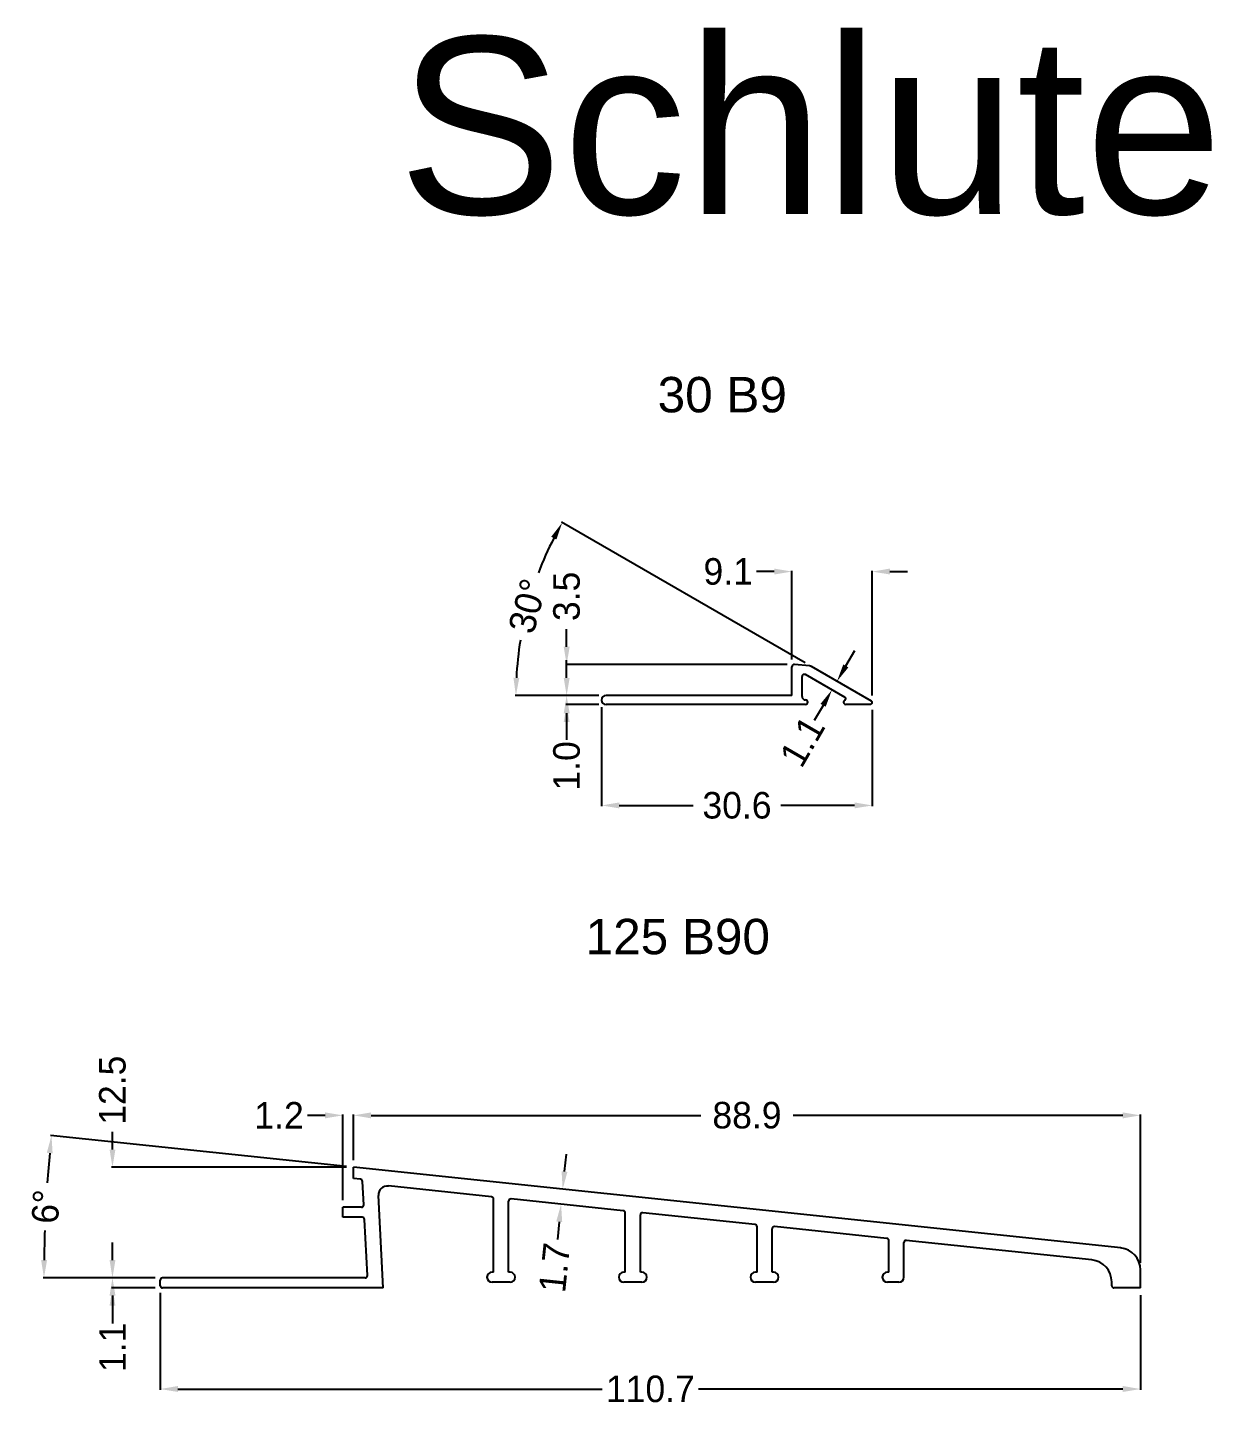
# Model space of a CAD drawing. Extents: x -99 to 299, y -111 to 46.
# Drawn here: x -99 to 36.8, y -111.1 to 44.7 of the extents above; entities that cross this region are included whole.
import ezdxf

# ---------------------------------------------------------------- set-up
doc = ezdxf.new("R2010")
doc.units = 0
doc.header["$MEASUREMENT"] = 0
for name, color, linetype in [('125_B90', 7, 'CONTINUOUS'), ('30_B9', 7, 'CONTINUOUS'), ('DETAILS', 7, 'CONTINUOUS'), ('TEXT', 7, 'CONTINUOUS')]:
    doc.layers.add(name, color=color, linetype=linetype)
doc.styles.add('STYLE1', font='ARIAL.TTF')
doc.dimstyles.get("Standard").update_dxf_attribs({"dimtxt": 0.18, "dimasz": 0.18, "dimexe": 0.18, "dimexo": 0.0625, "dimgap": 0.09, "dimtad": 0, "dimtih": 1, "dimtoh": 1, "dimdec": 4, "dimzin": 0, "dimdsep": 46, "dimtxsty": 'Standard', "dimcen": 0.09, "dimadec": 0, "dimazin": 0, "dimtfac": 1, "dimtdec": 4, "dimtofl": 0, "dimtmove": 0, "dimatfit": 0, "dimfxl": 0, "dimtolj": 1, "dimtzin": 0, "dimarcsym": 0})

# ---------------------------------------------------------------- blocks, each defined once
blk = doc.blocks.new('*D1')
at = {"layer": 'DETAILS', "color": 0, "linetype": 'Continuous', "lineweight": -2}
for p, q in [((-62.93, -83.97), (-96.35, -80.45)), ((-84.52, -96.55), (-97.2, -96.55))]:
    blk.add_line(p, q, dxfattribs=at)
for start, end in [(174.7446, 175.9947), (178.0053, 179.2554)]:
    blk.add_arc((56.79, -96.55), 153.89, start, end, dxfattribs=at)
at = {"layer": 'DETAILS', "color": 0, "linetype": 'Continuous'}
for points in [[(-96.78, -82.42), (-96.12, -82.49), (-96.25, -80.47)], [(-96.75, -94.55), (-97.42, -94.55), (-97.1, -96.55)]]:
    blk.add_solid(points, dxfattribs=at)
at = {"layer": 'DETAILS', "color": 7, "linetype": 'Continuous', "insert": (-96.89, -88.5), "char_height": 3, "attachment_point": 5, "rotation": 87}
blk.add_mtext('\\A1;6°', dxfattribs=at)
blk = doc.blocks.new('*D2')
at = {"layer": 'DETAILS', "color": 0, "linetype": 'Continuous', "lineweight": -2}
for p, q in [((-62.14, -83.25), (-62.14, -78.09)), ((-60.14, -78.19), (-22.89, -78.19)), ((24.76, -78.19), (-12.49, -78.19)), ((26.76, -94.85), (26.76, -78.09))]:
    blk.add_line(p, q, dxfattribs=at)
at = {"layer": 'DETAILS', "color": 0, "linetype": 'Continuous'}
for points in [[(-60.14, -77.86), (-60.14, -78.53), (-62.14, -78.19)], [(24.76, -77.86), (24.76, -78.53), (26.76, -78.19)]]:
    blk.add_solid(points, dxfattribs=at)
at = {"layer": 'DETAILS', "color": 7, "linetype": 'Continuous', "insert": (-17.69, -78.19), "char_height": 3, "attachment_point": 5}
blk.add_mtext('\\A1;88.9', dxfattribs=at)
blk = doc.blocks.new('*D3')
at = {"layer": 'DETAILS', "color": 0, "linetype": 'Continuous', "lineweight": -2}
for p, q in [((-83.97, -98.24), (-83.97, -109.21)), ((26.76, -98.49), (26.76, -109.21)), ((-81.97, -109.11), (-34.05, -109.11)), ((24.76, -109.11), (-23.15, -109.11))]:
    blk.add_line(p, q, dxfattribs=at)
at = {"layer": 'DETAILS', "color": 0, "linetype": 'Continuous'}
for points in [[(-81.97, -108.77), (-81.97, -109.44), (-83.97, -109.11)], [(24.76, -108.77), (24.76, -109.44), (26.76, -109.11)]]:
    blk.add_solid(points, dxfattribs=at)
at = {"layer": 'DETAILS', "color": 7, "linetype": 'Continuous', "insert": (-28.6, -109.11), "char_height": 3, "attachment_point": 5}
blk.add_mtext('\\A1;110.7', dxfattribs=at)
blk = doc.blocks.new('*D4')
at = {"layer": 'DETAILS', "color": 0, "linetype": 'Continuous', "lineweight": -2}
for p, q in [((-89.36, -82.05), (-89.36, -80.05)), ((-62.94, -84.05), (-89.46, -84.05)), ((-84.52, -96.55), (-89.46, -96.55)), ((-89.36, -98.55), (-89.36, -100.55))]:
    blk.add_line(p, q, dxfattribs=at)
at = {"layer": 'DETAILS', "color": 0, "linetype": 'Continuous'}
for points in [[(-89.69, -82.05), (-89.03, -82.05), (-89.36, -84.05)], [(-89.69, -98.55), (-89.03, -98.55), (-89.36, -96.55)]]:
    blk.add_solid(points, dxfattribs=at)
at = {"layer": 'DETAILS', "color": 7, "linetype": 'Continuous', "insert": (-89.36, -75.35), "char_height": 3, "attachment_point": 5, "rotation": 90}
blk.add_mtext('\\A1;12.5', dxfattribs=at)
blk = doc.blocks.new('*D5')
at = {"layer": 'DETAILS', "color": 0, "linetype": 'Continuous', "lineweight": -2}
for p, q in [((-89.36, -94.55), (-89.36, -92.55)), ((-84.52, -96.55), (-89.46, -96.55)), ((-84.52, -97.69), (-89.46, -97.69)), ((-89.36, -99.69), (-89.36, -101.69))]:
    blk.add_line(p, q, dxfattribs=at)
at = {"layer": 'DETAILS', "color": 0, "linetype": 'Continuous'}
for points in [[(-89.69, -94.55), (-89.03, -94.55), (-89.36, -96.55)], [(-89.69, -99.69), (-89.03, -99.69), (-89.36, -97.69)]]:
    blk.add_solid(points, dxfattribs=at)
at = {"layer": 'DETAILS', "color": 7, "linetype": 'Continuous', "insert": (-89.36, -104.39), "char_height": 3, "attachment_point": 5, "rotation": 90}
blk.add_mtext('\\A1;1.1', dxfattribs=at)
blk = doc.blocks.new('*D6')
at = {"layer": 'DETAILS', "color": 0, "linetype": 'Continuous', "lineweight": -2}
for p, q in [((-38.3, -84.55), (-38.09, -82.56)), ((-38.62, -86.52), (-38.61, -86.52)), ((-38.79, -88.21), (-38.79, -88.21)), ((-38.9, -90.21), (-39.1, -92.2))]:
    blk.add_line(p, q, dxfattribs=at)
at = {"layer": 'DETAILS', "color": 0, "linetype": 'Continuous'}
for points in [[(-38.63, -84.51), (-37.97, -84.58), (-38.51, -86.53)], [(-39.23, -90.18), (-38.56, -90.25), (-38.69, -88.23)]]:
    blk.add_solid(points, dxfattribs=at)
at = {"layer": 'DETAILS', "color": 7, "linetype": 'Continuous', "insert": (-39.44, -95.39), "char_height": 3, "attachment_point": 5, "rotation": 84}
blk.add_mtext('\\A1;1.7', dxfattribs=at)
blk = doc.blocks.new('*D7')
at = {"layer": 'DETAILS', "color": 0, "linetype": 'Continuous', "lineweight": -2}
for p, q in [((-65.34, -78.19), (-67.34, -78.19)), ((-63.34, -87.77), (-63.34, -78.09)), ((-62.14, -83.25), (-62.14, -78.09)), ((-60.14, -78.19), (-58.14, -78.19))]:
    blk.add_line(p, q, dxfattribs=at)
at = {"layer": 'DETAILS', "color": 0, "linetype": 'Continuous'}
for points in [[(-65.34, -77.86), (-65.34, -78.53), (-63.34, -78.19)], [(-60.14, -77.86), (-60.14, -78.53), (-62.14, -78.19)]]:
    blk.add_solid(points, dxfattribs=at)
at = {"layer": 'DETAILS', "color": 7, "linetype": 'Continuous', "insert": (-70.54, -78.19), "char_height": 3, "attachment_point": 5}
blk.add_mtext('\\A1;1.2', dxfattribs=at)
blk = doc.blocks.new('*D22')
at = {"layer": 'DETAILS', "color": 0, "linetype": 'Continuous', "lineweight": -2}
for p, q in [((-6.52, -27.42), (-5.52, -25.68)), ((-7.57, -29.11), (-7.43, -29.2)), ((-8.14, -30.1), (-8, -30.18)), ((-9.09, -31.87), (-10.09, -33.6))]:
    blk.add_line(p, q, dxfattribs=at)
at = {"layer": 'DETAILS', "color": 0, "linetype": 'Continuous'}
for points in [[(-6.81, -27.25), (-6.23, -27.58), (-7.52, -29.15)], [(-9.38, -31.7), (-8.8, -32.03), (-8.09, -30.13)]]:
    blk.add_solid(points, dxfattribs=at)
at = {"layer": 'DETAILS', "color": 7, "linetype": 'Continuous', "insert": (-11.44, -35.94), "char_height": 3, "attachment_point": 5, "rotation": 60}
blk.add_mtext('\\A1;1.1', dxfattribs=at)
blk = doc.blocks.new('*D23')
at = {"layer": 'DETAILS', "color": 0, "linetype": 'Continuous', "lineweight": -2}
for p, q in [((-14.61, -16.76), (-16.61, -16.76)), ((-12.61, -26.71), (-12.61, -16.66)), ((-3.54, -30.76), (-3.54, -16.66)), ((-1.54, -16.76), (0.46, -16.76))]:
    blk.add_line(p, q, dxfattribs=at)
at = {"layer": 'DETAILS', "color": 0, "linetype": 'Continuous'}
for points in [[(-14.61, -16.42), (-14.61, -17.09), (-12.61, -16.76)], [(-1.54, -16.42), (-1.54, -17.09), (-3.54, -16.76)]]:
    blk.add_solid(points, dxfattribs=at)
at = {"layer": 'DETAILS', "color": 7, "linetype": 'Continuous', "insert": (-19.81, -16.76), "char_height": 3, "attachment_point": 5}
blk.add_mtext('\\A1;9.1', dxfattribs=at)
blk = doc.blocks.new('*D24')
at = {"layer": 'DETAILS', "color": 0, "linetype": 'Continuous', "lineweight": -2}
for p, q in [((-38.06, -28.77), (-38.06, -26.77)), ((-34.41, -30.77), (-38.16, -30.77)), ((-34.41, -31.76), (-38.16, -31.76)), ((-38.06, -33.76), (-38.06, -35.76))]:
    blk.add_line(p, q, dxfattribs=at)
at = {"layer": 'DETAILS', "color": 0, "linetype": 'Continuous'}
for points in [[(-38.39, -28.77), (-37.72, -28.77), (-38.06, -30.77)], [(-38.39, -33.76), (-37.72, -33.76), (-38.06, -31.76)]]:
    blk.add_solid(points, dxfattribs=at)
at = {"layer": 'DETAILS', "color": 7, "linetype": 'Continuous', "insert": (-38.06, -38.71), "char_height": 3, "attachment_point": 5, "rotation": 90}
blk.add_mtext('\\A1;1.0', dxfattribs=at)
blk = doc.blocks.new('*D25')
at = {"layer": 'DETAILS', "color": 0, "linetype": 'Continuous', "lineweight": -2}
for p, q in [((-38.06, -25.26), (-38.06, -23.26)), ((-13.16, -27.26), (-38.16, -27.26)), ((-34.41, -30.77), (-38.16, -30.77)), ((-38.06, -32.77), (-38.06, -34.77))]:
    blk.add_line(p, q, dxfattribs=at)
at = {"layer": 'DETAILS', "color": 0, "linetype": 'Continuous'}
for points in [[(-38.39, -25.26), (-37.72, -25.26), (-38.06, -27.26)], [(-38.39, -32.77), (-37.72, -32.77), (-38.06, -30.77)]]:
    blk.add_solid(points, dxfattribs=at)
at = {"layer": 'DETAILS', "color": 7, "linetype": 'Continuous', "insert": (-38.06, -19.56), "char_height": 3, "attachment_point": 5, "rotation": 90}
blk.add_mtext('\\A1;3.5', dxfattribs=at)
blk = doc.blocks.new('*D26')
at = {"layer": 'DETAILS', "color": 0, "linetype": 'Continuous', "lineweight": -2}
for p, q in [((-11.1, -27.08), (-38.64, -11.18)), ((-34.41, -30.77), (-43.89, -30.77))]:
    blk.add_line(p, q, dxfattribs=at)
for start, end in [(152.9319, 159.2002), (170.7998, 177.0681)]:
    blk.add_arc((-4.7, -30.77), 39.09, start, end, dxfattribs=at)
at = {"layer": 'DETAILS', "color": 0, "linetype": 'Continuous'}
for points in [[(-39.8, -12.83), (-39.22, -13.14), (-38.56, -11.23)], [(-43.41, -28.78), (-44.07, -28.76), (-43.79, -30.77)]]:
    blk.add_solid(points, dxfattribs=at)
at = {"layer": 'DETAILS', "color": 7, "linetype": 'Continuous', "insert": (-42.46, -20.65), "char_height": 3, "attachment_point": 5, "rotation": 75}
blk.add_mtext('\\A1;30°', dxfattribs=at)
blk = doc.blocks.new('*D27')
at = {"layer": 'DETAILS', "color": 0, "linetype": 'Continuous', "lineweight": -2}
for p, q in [((-34.11, -32.07), (-34.11, -43.28)), ((-3.54, -32.36), (-3.54, -43.28)), ((-32.11, -43.18), (-23.77, -43.18)), ((-5.54, -43.18), (-13.87, -43.18))]:
    blk.add_line(p, q, dxfattribs=at)
at = {"layer": 'DETAILS', "color": 0, "linetype": 'Continuous'}
for points in [[(-32.11, -42.84), (-32.11, -43.51), (-34.11, -43.18)], [(-5.54, -42.84), (-5.54, -43.51), (-3.54, -43.18)]]:
    blk.add_solid(points, dxfattribs=at)
at = {"layer": 'DETAILS', "color": 7, "linetype": 'Continuous', "insert": (-18.82, -43.18), "char_height": 3, "attachment_point": 5}
blk.add_mtext('\\A1;30.6', dxfattribs=at)

msp = doc.modelspace()

# ---------------------------------------------------------------- linework, layer by layer
at = {"layer": '125_B90', "color": 7, "linetype": 'Continuous'}
for p, q in [((24.53, -93.16), (-62.14, -84.05)), ((-62.14, -85.33), (-62.14, -84.05)), ((-61.34, -85.41), (-62.14, -85.33)), ((-60.98, -88.31), (-61.12, -85.65)), ((-46.54, -87.4), (-58.2, -86.17)), ((-61.23, -88.57), (-63.34, -88.57)), ((-63.34, -89.71), (-63.34, -88.57)), ((-58.78, -97.69), (-59.32, -87.24)), ((-46.32, -95.91), (-46.32, -87.65)), ((-44.62, -95.91), (-44.62, -87.88)), ((-31.66, -88.96), (-44.34, -87.63)), ((-61.14, -89.71), (-63.34, -89.71)), ((-60.56, -96.29), (-60.89, -89.95)), ((-31.43, -95.91), (-31.43, -89.21)), ((-29.73, -95.91), (-29.73, -89.44)), ((-16.77, -90.53), (-29.46, -89.2)), ((-16.55, -95.91), (-16.55, -90.78)), ((-14.85, -95.91), (-14.85, -91.01)), ((-1.89, -92.09), (-14.57, -90.76)), ((-1.66, -95.91), (-1.66, -92.34)), ((0.04, -96.48), (0.04, -92.57)), ((21.27, -94.53), (0.31, -92.32)), ((-60.81, -96.55), (-83.72, -96.55)), ((-46.32, -95.91), (-46.49, -95.91)), ((-44.45, -95.91), (-44.62, -95.91)), ((-31.43, -95.91), (-31.6, -95.91)), ((-29.57, -95.91), (-29.73, -95.91)), ((-16.55, -95.91), (-16.72, -95.91)), ((-14.68, -95.91), (-14.85, -95.91)), ((-1.66, -95.91), (-1.83, -95.91)), ((26.76, -97.69), (26.76, -95.65)), ((-83.97, -97.44), (-83.97, -96.8)), ((-58.78, -97.69), (-83.72, -97.69)), ((-44.45, -97.05), (-46.49, -97.05)), ((-29.57, -97.05), (-31.6, -97.05)), ((-14.68, -97.05), (-16.72, -97.05)), ((-0.53, -97.05), (-1.83, -97.05)), ((23.51, -97.44), (23.51, -97.01)), ((26.76, -97.69), (23.76, -97.69))]:
    msp.add_line(p, q, dxfattribs=at)
for centre, radius, start, end in [((-61.37, -85.66), 0.25, 3, 84), ((-58.3, -87.19), 1.02, 84, 183), ((-61.23, -88.32), 0.25, 270, 3), ((-46.57, -87.65), 0.25, 0, 84), ((-44.37, -87.88), 0.25, 84, 180), ((-61.14, -89.96), 0.25, 3, 90), ((-31.68, -89.21), 0.25, 0, 84), ((-29.48, -89.44), 0.25, 84, 180), ((-16.8, -90.78), 0.25, 0, 84), ((-14.6, -91.01), 0.25, 84, 180), ((-1.91, -92.34), 0.25, 0, 84), ((0.29, -92.57), 0.25, 84, 180), ((24.26, -95.65), 2.5, 0, 84), ((21.01, -97.01), 2.5, 0, 84), ((-83.72, -96.8), 0.25, 90, 180), ((-60.81, -96.3), 0.25, 270, 3), ((-46.49, -96.48), 0.57, 90, 270), ((-44.45, -96.48), 0.57, 270, 90), ((-31.6, -96.48), 0.57, 90, 270), ((-29.57, -96.48), 0.57, 270, 90), ((-16.72, -96.48), 0.57, 90, 270), ((-14.68, -96.48), 0.57, 270, 90), ((-1.83, -96.48), 0.57, 90, 270), ((-0.53, -96.48), 0.57, 270, 0), ((-83.72, -97.44), 0.25, 180, 270), ((23.76, -97.44), 0.25, 180, 270)]:
    msp.add_arc(centre, radius, start, end, dxfattribs=at)
at = {"layer": '30_B9', "color": 7, "linetype": 'Continuous'}
for p, q in [((-12.61, -30.77), (-12.61, -27.51)), ((-10.62, -27.41), (-12.33, -27.26)), ((-3.64, -31.39), (-10.41, -27.48)), ((-11.47, -30.88), (-11.47, -28.62)), ((-6.58, -31), (-11.09, -28.4)), ((-12.61, -30.77), (-33.61, -30.77)), ((-11.07, -31.76), (-33.61, -31.76)), ((-11.09, -31.26), (-11.07, -31.26)), ((-3.74, -31.76), (-6.53, -31.76))]:
    msp.add_line(p, q, dxfattribs=at)
for centre, radius, start, end in [((-12.36, -27.51), 0.25, 85, 180), ((-10.66, -27.91), 0.5, 60, 85), ((-11.22, -28.62), 0.25, 60, 180), ((-33.61, -31.27), 0.495, 90, 270), ((-11.09, -30.88), 0.38, 180, 270), ((-6.66, -31.13), 0.15, 288.6806, 60), ((-11.07, -31.51), 0.25, 270, 90), ((-6.53, -31.51), 0.25, 108.6806, 270), ((-3.74, -31.56), 0.2, 270, 60)]:
    msp.add_arc(centre, radius, start, end, dxfattribs=at)

# ---------------------------------------------------------------- texts
at = {"layer": 'DETAILS', "color": 7, "linetype": 'Continuous', "style": 'STYLE1'}
for s, p in [('30 B9', (-27.78, 1.23)), ('125 B90', (-35.91, -59.99))]:
    msp.add_text(s, height=4, dxfattribs=at).set_placement(p)
at = {"layer": 'TEXT', "color": 7, "linetype": 'Continuous', "style": 'STYLE1'}
msp.add_text('Schluter  - RENO - RAMP', height=20, dxfattribs=at).set_placement((-57.13, 23.63))

# ---------------------------------------------------------------- dimensions: what is measured, and where the dimension line sits
at = {"layer": 'DETAILS', "color": 7, "linetype": 'Continuous'}
for base, line1, line2, picture, middle in [((-41.44, -17.4), ((-3.64, -31.39), (-10.41, -27.48)), ((-12.61, -30.77), (-33.61, -30.77)), '*D26', (-42.46, -20.65)), ((-96.72, -85.82), ((24.53, -93.16), (-62.14, -84.05)), ((-60.81, -96.55), (-83.72, -96.55)), '*D1', (-96.89, -88.5))]:
    dim = msp.add_angular_dim_2l(base=base, line1=line1, line2=line2, dimstyle='Standard', override={"dimtxt": 3, "dimasz": 2, "dimexe": 0.1, "dimexo": 0.8, "dimgap": 0.7, "dimtih": 0, "dimtoh": 0, "dimdec": 1, "dimzin": 8, "dimcen": 0.05, "dimclrt": 7}, dxfattribs=at)
    dim.commit()
    dim.dimension.update_dxf_attribs({"geometry": picture, "text_midpoint": middle})
for base, p1, p2, picture, middle in [((-12.61, -16.76), (-3.54, -31.56), (-12.61, -27.51), '*D23', (-19.81, -16.76)), ((-3.54, -43.18), (-34.11, -31.27), (-3.54, -31.56), '*D27', (-18.82, -43.18)), ((-63.34, -78.19), (-62.14, -84.05), (-63.34, -88.57), '*D7', (-70.54, -78.19)), ((-62.14, -78.19), (26.76, -95.65), (-62.14, -84.05), '*D2', (-17.69, -78.19)), ((26.76, -109.11), (-83.97, -97.44), (26.76, -97.69), '*D3', (-28.6, -109.11))]:
    dim = msp.add_linear_dim(base=base, p1=p1, p2=p2, dimstyle='Standard', override={"dimtxt": 3, "dimasz": 2, "dimexe": 0.1, "dimexo": 0.8, "dimgap": 0.7, "dimtih": 0, "dimtoh": 0, "dimdec": 1, "dimzin": 8, "dimcen": 0.05, "dimclrt": 7}, dxfattribs=at)
    dim.commit()
    dim.dimension.update_dxf_attribs({"geometry": picture, "text_midpoint": middle})
for base, p1, p2, picture, middle in [((-38.06, -27.26), (-33.61, -30.77), (-12.36, -27.26), '*D25', (-38.06, -19.56)), ((-89.36, -84.05), (-83.72, -96.55), (-62.14, -84.05), '*D4', (-89.36, -75.35))]:
    dim = msp.add_linear_dim(base=base, p1=p1, p2=p2, angle=90, dimstyle='Standard', override={"dimtxt": 3, "dimasz": 2, "dimexe": 0.1, "dimexo": 0.8, "dimgap": 0.7, "dimtih": 0, "dimtoh": 0, "dimdec": 1, "dimzin": 8, "dimcen": 0.05, "dimclrt": 7}, dxfattribs=at)
    dim.commit()
    dim.dimension.update_dxf_attribs({"geometry": picture, "text_midpoint": middle})
for p1, p2, distance, picture, middle in [((-8.27, -28.71), (-8.84, -29.7), 0.87, '*D22', (-11.44, -35.94)), ((-37.82, -86.61), (-38, -88.3), -0.69, '*D6', (-39.44, -95.39))]:
    dim = msp.add_aligned_dim(p1=p1, p2=p2, distance=distance, dimstyle='Standard', override={"dimtxt": 3, "dimasz": 2, "dimexe": 0.1, "dimexo": 0.8, "dimgap": 0.7, "dimtih": 0, "dimtoh": 0, "dimdec": 1, "dimzin": 8, "dimcen": 0.05, "dimclrt": 7}, dxfattribs=at)
    dim.commit()
    dim.dimension.update_dxf_attribs({"geometry": picture, "text_midpoint": middle})
dim = msp.add_linear_dim(base=(-38.06, -30.77), p1=(-33.61, -31.76), p2=(-33.61, -30.77), angle=90, text='1.0', dimstyle='Standard', override={"dimtxt": 3, "dimasz": 2, "dimexe": 0.1, "dimexo": 0.8, "dimgap": 0.7, "dimtih": 0, "dimtoh": 0, "dimdec": 1, "dimzin": 8, "dimcen": 0.05, "dimclrt": 7}, dxfattribs=at)
dim.commit()
dim.dimension.update_dxf_attribs({"geometry": '*D24', "text_midpoint": (-38.06, -38.71), "dimtype": 160})
dim = msp.add_linear_dim(base=(-89.36, -96.55), p1=(-83.72, -97.69), p2=(-83.72, -96.55), angle=90, dimstyle='Standard', override={"dimtxt": 3, "dimasz": 2, "dimexe": 0.1, "dimexo": 0.8, "dimgap": 0.7, "dimtih": 0, "dimtoh": 0, "dimdec": 1, "dimzin": 8, "dimcen": 0.05, "dimclrt": 7}, dxfattribs=at)
dim.commit()
dim.dimension.update_dxf_attribs({"geometry": '*D5', "text_midpoint": (-89.36, -104.39), "dimtype": 160})

doc.saveas('drawing.dxf')
